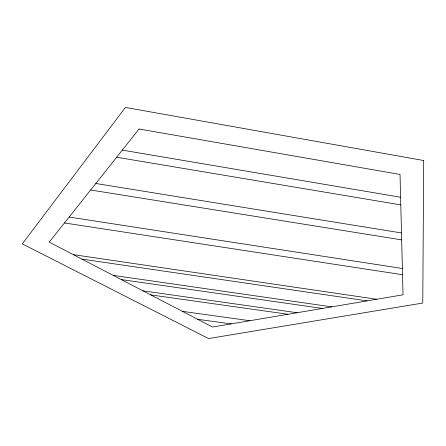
<?xml version="1.0" encoding="UTF-8"?>
<svg xmlns="http://www.w3.org/2000/svg" width="446" height="446" viewBox="0 0 446 446"><rect width="100%" height="100%" fill="white"/><g stroke="black" fill="none" stroke-linecap="round" stroke-linejoin="round"><path stroke-width="0.67" d="M197.667 319.297L231.078 323.896M182.403 311.358L249.827 320.724M150.664 294.862L287.988 314.268M142.932 290.842L297.125 312.724M113.15 275.36L331.729 306.865M121.256 279.57L322.402 308.442M81.913 259.115L367.08 300.883M73.295 254.638L376.664 299.26M64.464 222.967L402.537 274.719M69.163 217.046L402.381 268.492M95.812 183.49L401.495 232.963M90.644 189.996L401.668 239.881M116.662 157.232L400.792 204.892M122.31 150.118L400.597 197.244M423.7 160.521L422.775 303.04L208.555 338.564L22.3 243.878L125.404 107.436L423.7 160.521M139.08 129.006L49.238 242.133L212.552 327.035L403.039 294.795L400.029 174.442L139.08 129.006"/></g></svg>
